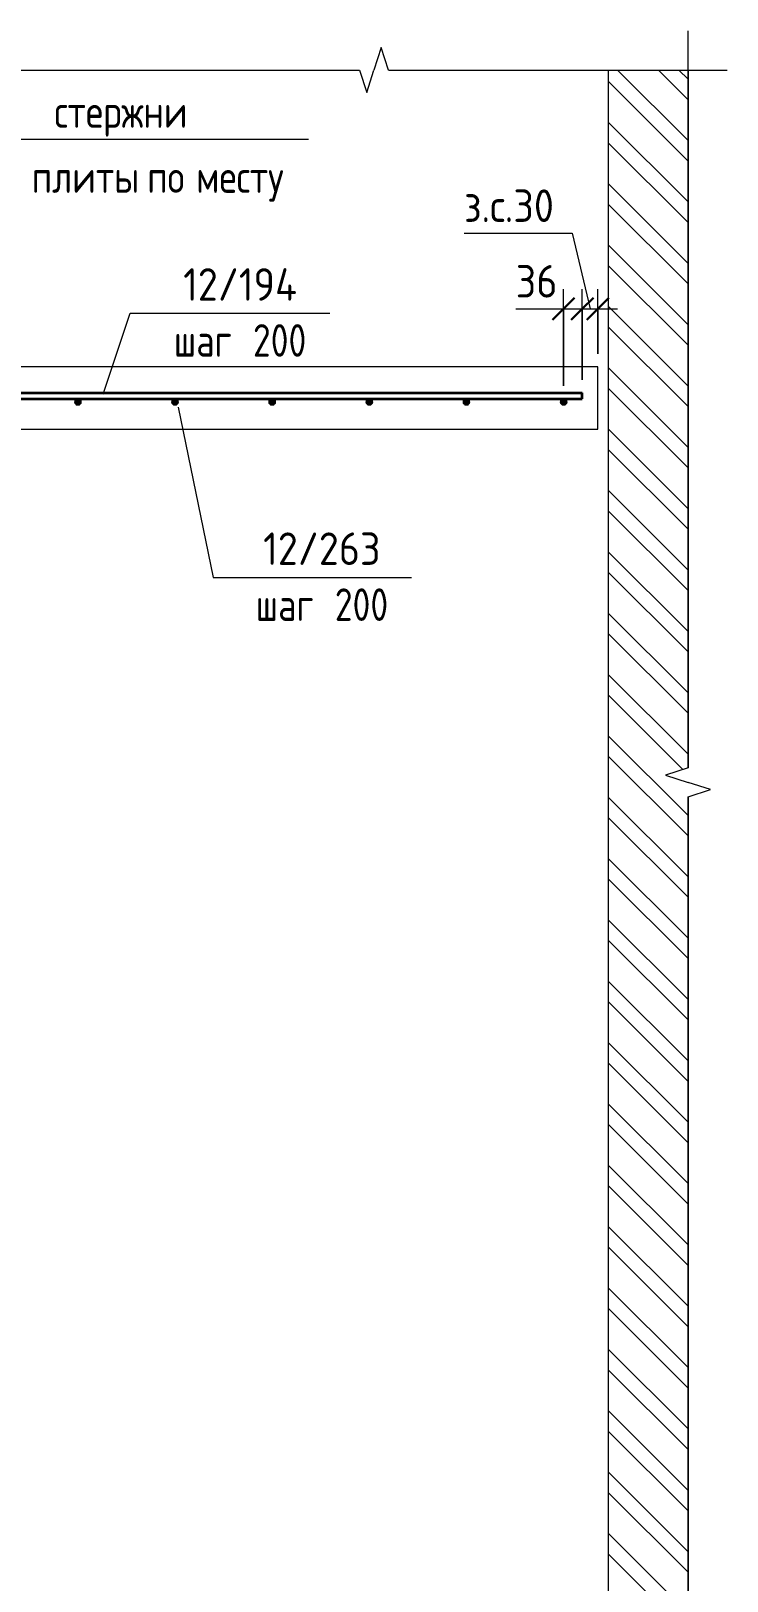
# Model space of a CAD drawing. Header units: millimetres. Extents: x 67134 to 121662, y -4758 to 13821.
# Drawn here: x 110818 to 112156, y -883 to 2095 of the extents above; entities that cross this region are included whole.
import ezdxf

# ---------------------------------------------------------------- set-up
doc = ezdxf.new("R2010")
doc.units = ezdxf.units.MM
for name, color, linetype, lineweight in [('AA_Dim', 7, 'Continuous', 9), ('AA_Dim-25', 7, 'Continuous', 9), ('AA_Linii', 7, 'Continuous', 9), ('AA_Oformlenie', 7, 'Continuous', 9), ('AA_Vinoska', 7, 'Continuous', 9), ('AF_Perekritie_Опалубка', 253, 'Continuous', 20), ('AF_Stena_Опалубка', 253, 'Continuous', 20), ('KR_Armatura', 7, 'Continuous', 20), ('KR_Armatura_Tonkie', 7, 'Continuous', 20)]:
    doc.layers.add(name, color=color, linetype=linetype, lineweight=lineweight)
doc.styles.add('GOST Common_1', font='GOST Common.ttf', dxfattribs={"width": 0.85, "height": 62.5})
doc.styles.add('ISOCPEUR_7', font='isocpeur.ttf', dxfattribs={"width": 0.9, "height": 62.5})
doc.styles.add('ISOCPEUR_8', font='isocpeur.ttf', dxfattribs={"width": 0.8, "height": 62.5})
doc.dimstyles.new('00_Точн_3_знака__прозр__2', dxfattribs={"dimscale": 304.8, "dimtxt": 62.248823, "dimasz": 0.139436, "dimexe": 0.123031, "dimexo": 0.082021, "dimgap": 0.008202, "dimtad": 1, "dimdec": 3, "dimrnd": 0.001, "dimdsep": 46, "dimtxsty": 'ISOCPEUR_7', "dimblk1": 'OBLIQUE', "dimblk2": 'OBLIQUE', "dimsah": 1, "dimcen": 0.09, "dimdle": 0.123031, "dimazin": 0, "dimtfac": 1, "dimtdec": 4, "dimtix": 1, "dimtmove": 1, "dimatfit": 3, "dimfxl": 1, "dimtvp": 1, "dimtolj": 1, "dimtzin": 0, "dimlwd": 18, "dimlwe": 18, "dimarcsym": 2})

# ---------------------------------------------------------------- blocks, each defined once
blk = doc.blocks.new('011_Прямоугольник обрыва _ЭлУзла_ - 011_Прямоугольник обрыва _ЭлУзла_-4156433-2-2 Армирование')
at = {"layer": 'AA_Oformlenie'}
for p, q in [((-11240.9, 2020), (-10088.3, 2020)), ((-10032.7, 2020), (-9456.7, 2020)), ((-9456.7, 2020), (-9456.7, 679.5)), ((-9456.7, 623.8), (-9456.7, -2057.9))]:
    blk.add_line(p, q, dxfattribs=at)
blk = doc.blocks.new('DIMBLOCK122-2-2 Армирование')
at = {"layer": 'AA_Dim-25', "lineweight": 18}
for p, q in [((111842.1, 1413), (111842.1, 1598.7)), ((111878.1, 1425), (111878.1, 1598.7)), ((111750, 1561.2), (111854, 1561.2)), ((111804.6, 1561.2), (111878.1, 1561.2)), ((111842.1, 1561.2), (111842.1, 1413)), ((111854, 1561.2), (111860.1, 1561.2)), ((111878.1, 1561.2), (111878.1, 1425))]:
    blk.add_line(p, q, dxfattribs=at)
at = {"layer": 'AA_Dim-25', "lineweight": 30}
for p, q in [((111842.1, 1561.2), (111863.3, 1582.5)), ((111878.1, 1561.2), (111899.3, 1582.5)), ((111842.1, 1561.2), (111820.8, 1540)), ((111878.1, 1561.2), (111856.8, 1540))]:
    blk.add_line(p, q, dxfattribs=at)
at = {"layer": 'AA_Dim-25', "color": 0, "lineweight": 18, "insert": (111750, 1645.4), "char_height": 62.5, "width": 94.81, "attachment_point": 1, "line_spacing_factor": 1.149209, "style": 'ISOCPEUR_7'}
blk.add_mtext('36', dxfattribs=at)
blk = doc.blocks.new('_Oblique')
at = {"color": 0, "linetype": 'ByBlock', "lineweight": -2}
blk.add_line((-0.5, -0.5), (0.5, 0.5), dxfattribs=at)
blk = doc.blocks.new('DIMBLOCK123-2-2 Армирование')
at = {"layer": 'AA_Dim-25', "lineweight": 18}
for p, q in [((111650.7, 1706.4), (111858.8, 1706.4)), ((111858.8, 1706.4), (111893.1, 1561.2)), ((111878.1, 1425), (111878.1, 1598.7)), ((111908.1, 1475), (111908.1, 1598.7)), ((111878.1, 1561.2), (111945.6, 1561.2)), ((111878.1, 1561.2), (111878.1, 1425)), ((111908.1, 1561.2), (111908.1, 1475))]:
    blk.add_line(p, q, dxfattribs=at)
at = {"layer": 'AA_Dim-25', "lineweight": 30}
for p, q in [((111878.1, 1561.2), (111899.3, 1582.5)), ((111908.1, 1561.2), (111929.3, 1582.5)), ((111878.1, 1561.2), (111856.8, 1540)), ((111908.1, 1561.2), (111886.8, 1540))]:
    blk.add_line(p, q, dxfattribs=at)
at = {"layer": 'AA_Dim-25', "color": 0, "lineweight": 18, "insert": (111650.7, 1790.6), "char_height": 62.5, "width": 219.786, "attachment_point": 1, "line_spacing_factor": 1.149209, "style": 'ISOCPEUR_7'}
blk.add_mtext('з.с.30', dxfattribs=at)
blk = doc.blocks.new('042_М_Арматуры - Диам длина поз _ Комментарий-3662934-2-2 Армирование')
at = {"layer": 'AA_Vinoska'}
blk.add_line((-10831.3, -2781.2), (-10481.3, -2781.2), dxfattribs=at)
blk = doc.blocks.new('010_Текст с выноской - Текст 2 строки-4111793-2-2 Армирование')
at = {"layer": 'AA_Vinoska'}
blk.add_line((-11311.8, 1887), (-10186.8, 1887), dxfattribs=at)

msp = doc.modelspace()

# ---------------------------------------------------------------- hatches: boundary and pattern name
at = {"layer": 'AA_Oformlenie'}
h = msp.add_hatch(dxfattribs=at)
h.set_pattern_fill('FP_14', color=250, style=0, pattern_type=2)
h.set_pattern_definition([(135, (112629.82, 825), (-58.9331, -58.9331), []), (135, (112669.11, 825), (-58.9331, -58.9331), [])])
h.paths.add_polyline_path([(112081.3416, -3454.753), (112081.3416, -2113.5648), (112061.2639, -2113.5648), (112061.2639, -2086.0648), (112081.3416, -2086.0648), (112038.0165, -2071.9876), (112081.3416, -2057.9104), (112081.3416, 623.8117), (112061.2639, 623.8117), (112061.2639, 651.3117), (112081.3416, 651.3117), (112038.0165, 665.3889), (112081.3416, 679.4661), (112081.3416, 2020), (111928.0899, 2020), (111928.0899, -3454.753)])
at = {"layer": 'KR_Armatura'}
h = msp.add_hatch(color=256, dxfattribs=at)
edge = h.paths.add_edge_path()
edge.add_arc((110908.0899, 1382), 6, 0, 360)
for points in [[(110905.0899, 1376.8038), (110911.0899, 1376.8038), (110914.0899, 1382), (110911.0899, 1387.1962), (110905.0899, 1387.1962), (110902.0899, 1382)], [(111091.8899, 1376.8038), (111097.8899, 1376.8038), (111100.8899, 1382), (111097.8899, 1387.1962), (111091.8899, 1387.1962), (111088.8899, 1382)], [(111278.6899, 1376.8038), (111284.6899, 1376.8038), (111287.6899, 1382), (111284.6899, 1387.1962), (111278.6899, 1387.1962), (111275.6899, 1382)], [(111465.4899, 1376.8038), (111471.4899, 1376.8038), (111474.4899, 1382), (111471.4899, 1387.1962), (111465.4899, 1387.1962), (111462.4899, 1382)], [(111652.2899, 1376.8038), (111658.2899, 1376.8038), (111661.2899, 1382), (111658.2899, 1387.1962), (111652.2899, 1387.1962), (111649.2899, 1382)], [(111839.0899, 1376.8038), (111845.0899, 1376.8038), (111848.0899, 1382), (111845.0899, 1387.1962), (111839.0899, 1387.1962), (111836.0899, 1382)]]:
    msp.add_hatch(color=256, dxfattribs=at).paths.add_polyline_path(points)
h = msp.add_hatch(color=256, dxfattribs=at)
edge = h.paths.add_edge_path()
edge.add_arc((111094.8899, 1382), 6, 0, 360)
h = msp.add_hatch(color=256, dxfattribs=at)
edge = h.paths.add_edge_path()
edge.add_arc((111281.6899, 1382), 6, 0, 360)
h = msp.add_hatch(color=256, dxfattribs=at)
edge = h.paths.add_edge_path()
edge.add_arc((111468.4899, 1382), 6, 0, 360)
h = msp.add_hatch(color=256, dxfattribs=at)
edge = h.paths.add_edge_path()
edge.add_arc((111655.2899, 1382), 6, 0, 360)
h = msp.add_hatch(color=256, dxfattribs=at)
edge = h.paths.add_edge_path()
edge.add_arc((111842.0899, 1382), 6, 0, 360)

# ---------------------------------------------------------------- linework, layer by layer
at = {"layer": 'AA_Linii'}
for p, q in [((111928.0899, 2020), (111928.0899, -3454.753)), ((112081.3416, 679.4661), (112081.3416, 2020)), ((112081.3416, -2057.9104), (112081.3416, 623.8117))]:
    msp.add_line(p, q, dxfattribs=at)
at = {"layer": 'AA_Vinoska'}
for p, q in [((112081.3416, 2020), (112081.3416, 2095)), ((111491.3206, 2063.3251), (111477.2434, 2020)), ((111505.3977, 2020), (111491.3206, 2063.3251)), ((111449.7434, 2020), (111463.4934, 1976.6987)), ((111463.4934, 1976.6987), (111477.2434, 2020)), ((112081.3416, 2020), (112156.3416, 2020)), ((110956.9907, 1397.1395), (111008.9177, 1552.9206)), ((111008.9177, 1552.9206), (111042.419, 1552.9206)), ((111101.0463, 1372.0135), (111168.049, 1045.2924)), ((111168.049, 1045.2924), (111199.8752, 1045.2924)), ((112081.3416, 679.4661), (112038.0165, 665.3889)), ((112038.0165, 665.3889), (112081.3416, 651.3117)), ((112124.6429, 637.5617), (112081.3416, 651.3117)), ((112081.3416, 623.8117), (112124.6429, 637.5617))]:
    msp.add_line(p, q, dxfattribs=at)
at = {"layer": 'AF_Perekritie_Опалубка'}
for p, q in [((111908.0899, 1450), (110076.0899, 1450)), ((111908.0899, 1330), (111908.0899, 1450)), ((110118.0899, 1330), (111908.0899, 1330))]:
    msp.add_line(p, q, dxfattribs=at)
at = {"layer": 'AF_Stena_Опалубка'}
msp.add_line((111928.0899, 2020), (111928.0899, -3454.753), dxfattribs=at)
at = {"layer": 'KR_Armatura'}
for p, q in [((110905.0899, 1387.1962), (110902.0899, 1382)), ((110902.0899, 1382), (110905.0899, 1376.8038)), ((110911.0899, 1387.1962), (110905.0899, 1387.1962)), ((110905.0899, 1376.8038), (110911.0899, 1376.8038)), ((110914.0899, 1382), (110911.0899, 1387.1962)), ((110911.0899, 1376.8038), (110914.0899, 1382)), ((111091.8899, 1387.1962), (111088.8899, 1382)), ((111088.8899, 1382), (111091.8899, 1376.8038)), ((111097.8899, 1387.1962), (111091.8899, 1387.1962)), ((111091.8899, 1376.8038), (111097.8899, 1376.8038)), ((111100.8899, 1382), (111097.8899, 1387.1962)), ((111097.8899, 1376.8038), (111100.8899, 1382)), ((111278.6899, 1387.1962), (111275.6899, 1382)), ((111275.6899, 1382), (111278.6899, 1376.8038)), ((111284.6899, 1387.1962), (111278.6899, 1387.1962)), ((111278.6899, 1376.8038), (111284.6899, 1376.8038)), ((111287.6899, 1382), (111284.6899, 1387.1962)), ((111284.6899, 1376.8038), (111287.6899, 1382)), ((111465.4899, 1387.1962), (111462.4899, 1382)), ((111462.4899, 1382), (111465.4899, 1376.8038)), ((111471.4899, 1387.1962), (111465.4899, 1387.1962)), ((111465.4899, 1376.8038), (111471.4899, 1376.8038)), ((111474.4899, 1382), (111471.4899, 1387.1962)), ((111471.4899, 1376.8038), (111474.4899, 1382)), ((111652.2899, 1387.1962), (111649.2899, 1382)), ((111649.2899, 1382), (111652.2899, 1376.8038)), ((111658.2899, 1387.1962), (111652.2899, 1387.1962)), ((111652.2899, 1376.8038), (111658.2899, 1376.8038)), ((111661.2899, 1382), (111658.2899, 1387.1962)), ((111658.2899, 1376.8038), (111661.2899, 1382)), ((111839.0899, 1387.1962), (111836.0899, 1382)), ((111836.0899, 1382), (111839.0899, 1376.8038)), ((111845.0899, 1387.1962), (111839.0899, 1387.1962)), ((111839.0899, 1376.8038), (111845.0899, 1376.8038)), ((111848.0899, 1382), (111845.0899, 1387.1962)), ((111845.0899, 1376.8038), (111848.0899, 1382))]:
    msp.add_line(p, q, dxfattribs=at)
for centre in [(110908.0899, 1382), (111094.8899, 1382), (111281.6899, 1382), (111468.4899, 1382), (111655.2899, 1382), (111842.0899, 1382)]:
    msp.add_circle(centre, 6, dxfattribs=at)
at = {"layer": 'KR_Armatura_Tonkie', "lineweight": 35}
for p, q in [((109938.0899, 1400), (111878.0899, 1400)), ((111878.0899, 1388), (111878.0899, 1400)), ((109938.0899, 1388), (111878.0899, 1388))]:
    msp.add_line(p, q, dxfattribs=at)

# ---------------------------------------------------------------- block references
at = {"layer": 'AA_Oformlenie'}
msp.add_blockref('011_Прямоугольник обрыва _ЭлУзла_ - 011_Прямоугольник обрыва _ЭлУзла_-4156433-2-2 Армирование', (121538.0899, 0), dxfattribs=at)
at = {"layer": 'AA_Vinoska'}
for name, p in [('010_Текст с выноской - Текст 2 строки-4111793-2-2 Армирование', (121538.0899, 0)), ('042_М_Арматуры - Диам длина поз _ Комментарий-3662934-2-2 Армирование', (121873.7265, 4334.1249)), ('042_М_Арматуры - Диам длина поз _ Комментарий-3662934-2-2 Армирование', (122031.1827, 3826.4966))]:
    msp.add_blockref(name, p, dxfattribs=at)

# ---------------------------------------------------------------- texts
at = {"layer": 'AA_Vinoska', "char_height": 62.5, "attachment_point": 1}
for s, insert, width, style in [('\\fGOST Common|b0|i0|c204|p34|;\\W.85; ', (110844.5468, 1971.529), 22.146617, 'GOST Common_1'), ('стержни', (110862.8196, 1971.529), 339.013602, 'GOST Common_1'), ('\\fGOST Common|b0|i0|c204|p34|;\\W.85; ', (111023.0756, 1846.529), 22.146617, 'GOST Common_1'), ('\\fGOST Common|b0|i0|c204|p34|;\\W.85; ', (111117.2507, 1846.529), 22.146617, 'GOST Common_1'), ('плиты', (110819.2637, 1846.529), 247.019961, 'GOST Common_1'), ('по', (111041.3484, 1846.529), 91.993641, 'GOST Common_1'), ('месту', (111135.5235, 1846.529), 240.205617, 'GOST Common_1'), ('12/194', (111110.5601, 1639.2732), 268.765734, 'ISOCPEUR_7'), (' 200', (111212.8455, 1531.7969), 166.751, 'ISOCPEUR_8'), ('шаг', (111092.4601, 1531.7969), 145.907125, 'ISOCPEUR_8'), ('12/263', (111264.3037, 1131.645), 277.784719, 'ISOCPEUR_7'), (' 200', (111370.3016, 1024.1686), 166.751, 'ISOCPEUR_8'), ('шаг', (111249.9162, 1024.1686), 145.907125, 'ISOCPEUR_8')]:
    msp.add_mtext(s, dxfattribs=dict(at, insert=insert, width=width, style=style))

# ---------------------------------------------------------------- dimensions: what is measured, and where the dimension line sits
at = {"layer": 'AA_Dim', "lineweight": 18}
for base, p1, p2, override, picture, middle in [((111908.0899, 1561.2165), (111878.0899, 1400), (111908.0899, 1450), {"dimpost": 'з.с.<>', "dimfxl": 58.309519}, 'DIMBLOCK123-2-2 Армирование', (111760.5687, 1748.9275)), ((111878.0899, 1561.2165), (111842.0899, 1388), (111878.0899, 1400), {"dimpost": '<>', "dimfxl": 37.947332}, 'DIMBLOCK122-2-2 Армирование', (111797.3969, 1603.7034))]:
    dim = msp.add_linear_dim(base=base, p1=p1, p2=p2, dimstyle='00_Точн_3_знака__прозр__2', override=override, dxfattribs=at)
    dim.commit()
    dim.dimension.update_dxf_attribs({"geometry": picture, "text_midpoint": middle, "dimtype": 160})

doc.saveas('drawing.dxf')
